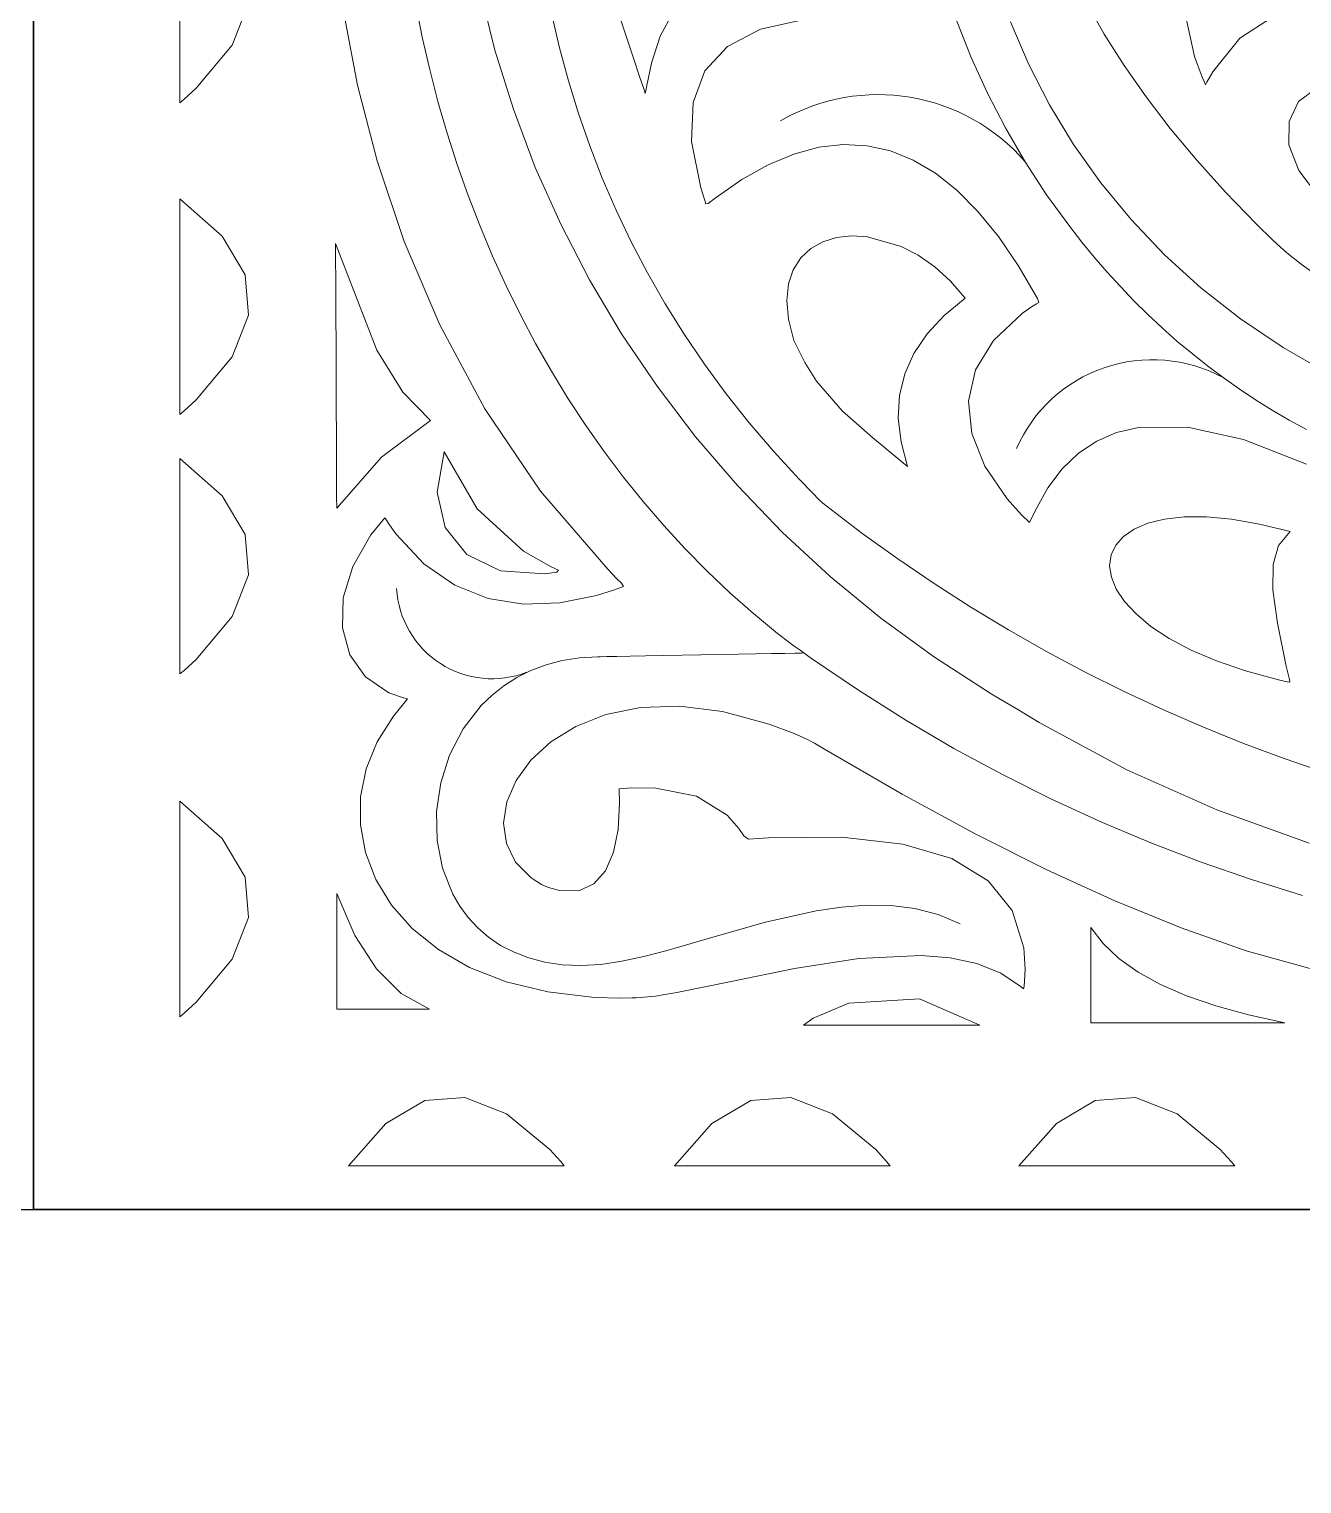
# Model space of a CAD drawing. Header units: inches. Extents: x 249 to 1192, y -18 to 440.
# Drawn here: x 621.9075 to 622.2738, y 264.5689 to 264.9878 of the extents above; entities that cross this region are included whole.
import ezdxf

# ---------------------------------------------------------------- set-up
doc = ezdxf.new("R2010")
doc.units = ezdxf.units.IN
doc.header["$MEASUREMENT"] = 0
doc.layers.add('KACA', color=141, linetype='Continuous', lineweight=30)
doc.layers.add('KOLOM', color=5, linetype='Continuous')

# ---------------------------------------------------------------- blocks, each defined once
blk = doc.blocks.new('GORGA')
blk.add_lwpolyline([(366.59218, 151.19092), (367.59218, 151.19092), (367.59218, 149.19092), (366.59218, 149.19092)], close=True)
blk.add_lwpolyline([(366.59218, 151.19092), (367.59218, 151.19092), (367.59218, 149.19092), (366.59218, 149.19092)], close=True)
at = {"lineweight": 9}
for points in [[(367.22501, 149.29643), (367.25159, 149.30601), (367.27753, 149.31758), (367.30272, 149.33117), (367.30889, 149.33489), (367.31234, 149.33698), (367.31654, 149.33947), (367.33282, 149.34995), (367.34828, 149.36123), (367.36291, 149.37326), (367.37669, 149.386), (367.38959, 149.3994), (367.40161, 149.41341), (367.41272, 149.42799), (367.42291, 149.44308), (367.43216, 149.45866), (367.44044, 149.47466), (367.44776, 149.49104), (367.45407, 149.50776), (367.45938, 149.52477), (367.46365, 149.54202)], [(367.21933, 149.43156), (367.23252, 149.43912), (367.2448, 149.44739), (367.25619, 149.45633), (367.26669, 149.46588), (367.27629, 149.47598), (367.28501, 149.48658), (367.29283, 149.49763), (367.29976, 149.50907), (367.3058, 149.52085), (367.31095, 149.53292)], [(367.22501, 149.29643), (367.25159, 149.30601), (367.27753, 149.31758), (367.30272, 149.33117), (367.30889, 149.33489), (367.31234, 149.33698), (367.31654, 149.33947), (367.33282, 149.34995), (367.34828, 149.36123), (367.36291, 149.37326), (367.37669, 149.386), (367.38959, 149.3994), (367.40161, 149.41341), (367.41272, 149.42799), (367.42291, 149.44308), (367.43216, 149.45866), (367.44044, 149.47466), (367.44776, 149.49104), (367.45407, 149.50776), (367.45938, 149.52477), (367.46365, 149.54202)], [(367.21933, 149.43156), (367.23252, 149.43912), (367.2448, 149.44739), (367.25619, 149.45633), (367.26669, 149.46588), (367.27629, 149.47598), (367.28501, 149.48658), (367.29283, 149.49763), (367.29976, 149.50907), (367.3058, 149.52085), (367.31095, 149.53292)], [(367.26052, 149.53441), (367.25803, 149.52299), (367.25582, 149.51705), (367.25517, 149.51555), (367.25483, 149.5148), (367.25443, 149.51552), (367.25278, 149.51851), (367.24498, 149.52822), (367.23546, 149.5344)], [(367.37038, 149.53365), (367.38294, 149.53079), (367.39245, 149.52584), (367.39893, 149.5188), (367.40236, 149.50967), (367.40276, 149.49845), (367.40012, 149.48515), (367.39898, 149.48149), (367.39867, 149.48056), (367.39796, 149.48064), (367.396, 149.48216), (367.3883, 149.48754), (367.38076, 149.49178), (367.37339, 149.49487), (367.36618, 149.49681), (367.35913, 149.49761), (367.35226, 149.49726), (367.34555, 149.49577), (367.339, 149.49313), (367.33262, 149.48935), (367.32641, 149.48442), (367.32036, 149.47835), (367.31448, 149.47113), (367.30876, 149.46276), (367.30321, 149.45325), (367.30282, 149.45216), (367.30354, 149.45172), (367.30492, 149.45083), (367.30754, 149.44901), (367.31591, 149.44121), (367.32104, 149.43273), (367.32307, 149.42374), (367.32214, 149.41444), (367.31839, 149.40501), (367.31198, 149.39562), (367.30781, 149.391), (367.30549, 149.38872), (367.30386, 149.39215), (367.30024, 149.39872), (367.29609, 149.40424), (367.2914, 149.40872), (367.28618, 149.41219), (367.28043, 149.41465), (367.27416, 149.41614), (367.26006, 149.41626), (367.24392, 149.41269), (367.22577, 149.40557)], [(367.5027, 149.53443), (367.49892, 149.51469), (367.49328, 149.49295), (367.48548, 149.46973), (367.47524, 149.44569), (367.46225, 149.4215), (367.44625, 149.39781), (367.42693, 149.37529), (367.42427, 149.37259), (367.42292, 149.37125), (367.42235, 149.37034), (367.42495, 149.36937), (367.43018, 149.36771), (367.4407, 149.3656), (367.45114, 149.36528), (367.46129, 149.36692), (367.47093, 149.37071), (367.47987, 149.37684), (367.48788, 149.38549), (367.48972, 149.38806), (367.49061, 149.38942), (367.49105, 149.39009), (367.49154, 149.38956), (367.49511, 149.38519), (367.50033, 149.37614), (367.50304, 149.36707), (367.50328, 149.35842), (367.50114, 149.35067), (367.49666, 149.34428), (367.48991, 149.3397), (367.4857, 149.33824), (367.48457, 149.33797), (367.48566, 149.33653), (367.48859, 149.33302), (367.49328, 149.32562), (367.49642, 149.31782), (367.49803, 149.3098), (367.4981, 149.30171), (367.49665, 149.29371), (367.49368, 149.28596), (367.48919, 149.27861), (367.48318, 149.27184), (367.47567, 149.26579), (367.46666, 149.26062), (367.45616, 149.2565), (367.44416, 149.25358), (367.43068, 149.25203), (367.42338, 149.25181), (367.41993, 149.25184), (367.41872, 149.25187), (367.41316, 149.2524), (367.40656, 149.25349), (367.39093, 149.25671), (367.37316, 149.26035), (367.35463, 149.2632), (367.33667, 149.26407), (367.32833, 149.26338), (367.32064, 149.26174), (367.31378, 149.25901), (367.3079, 149.25503), (367.30724, 149.25444), (367.30707, 149.25512), (367.30691, 149.25682), (367.30676, 149.26012), (367.30713, 149.26632), (367.31052, 149.27706), (367.31745, 149.28562), (367.32792, 149.29198), (367.34194, 149.29615), (367.3595, 149.29813), (367.3806, 149.29792), (367.38643, 149.29753), (367.38775, 149.29849), (367.38917, 149.30069), (367.39254, 149.30453), (367.40139, 149.30992), (367.41306, 149.31229), (367.41995, 149.31234), (367.42361, 149.31203), (367.42349, 149.30796), (367.42391, 149.30039), (367.42524, 149.2938), (367.42754, 149.28848), (367.43087, 149.28469), (367.43527, 149.2827), (367.4408, 149.28278), (367.44401, 149.28369), (367.44601, 149.28455), (367.44899, 149.28644), (367.45348, 149.29099), (367.45609, 149.29633), (367.45688, 149.3022), (367.45593, 149.30833), (367.4533, 149.31445), (367.44906, 149.32029), (367.4433, 149.32558), (367.43606, 149.33005), (367.42744, 149.33344), (367.41749, 149.33546), (367.40629, 149.33586), (367.39391, 149.33437), (367.38041, 149.33071), (367.37327, 149.32798), (367.36961, 149.32638), (367.36739, 149.32522), (367.36452, 149.3235), (367.34219, 149.31056), (367.32092, 149.29901), (367.30056, 149.28879), (367.28093, 149.27982), (367.26187, 149.27205), (367.24319, 149.26541), (367.20636, 149.25523)], [(367.26052, 149.53441), (367.25803, 149.52299), (367.25582, 149.51705), (367.25517, 149.51555), (367.25483, 149.5148), (367.25443, 149.51552), (367.25278, 149.51851), (367.24498, 149.52822), (367.23546, 149.5344)], [(367.37038, 149.53365), (367.38294, 149.53079), (367.39245, 149.52584), (367.39893, 149.5188), (367.40236, 149.50967), (367.40276, 149.49845), (367.40012, 149.48515), (367.39898, 149.48149), (367.39867, 149.48056), (367.39796, 149.48064), (367.396, 149.48216), (367.3883, 149.48754), (367.38076, 149.49178), (367.37339, 149.49487), (367.36618, 149.49681), (367.35913, 149.49761), (367.35226, 149.49726), (367.34555, 149.49577), (367.339, 149.49313), (367.33262, 149.48935), (367.32641, 149.48442), (367.32036, 149.47835), (367.31448, 149.47113), (367.30876, 149.46276), (367.30321, 149.45325), (367.30282, 149.45216), (367.30354, 149.45172), (367.30492, 149.45083), (367.30754, 149.44901), (367.31591, 149.44121), (367.32104, 149.43273), (367.32307, 149.42374), (367.32214, 149.41444), (367.31839, 149.40501), (367.31198, 149.39562), (367.30781, 149.391), (367.30549, 149.38872), (367.30386, 149.39215), (367.30024, 149.39872), (367.29609, 149.40424), (367.2914, 149.40872), (367.28618, 149.41219), (367.28043, 149.41465), (367.27416, 149.41614), (367.26006, 149.41626), (367.24392, 149.41269), (367.22577, 149.40557)], [(367.5027, 149.53443), (367.49892, 149.51469), (367.49328, 149.49295), (367.48548, 149.46973), (367.47524, 149.44569), (367.46225, 149.4215), (367.44625, 149.39781), (367.42693, 149.37529), (367.42427, 149.37259), (367.42292, 149.37125), (367.42235, 149.37034), (367.42495, 149.36937), (367.43018, 149.36771), (367.4407, 149.3656), (367.45114, 149.36528), (367.46129, 149.36692), (367.47093, 149.37071), (367.47987, 149.37684), (367.48788, 149.38549), (367.48972, 149.38806), (367.49061, 149.38942), (367.49105, 149.39009), (367.49154, 149.38956), (367.49511, 149.38519), (367.50033, 149.37614), (367.50304, 149.36707), (367.50328, 149.35842), (367.50114, 149.35067), (367.49666, 149.34428), (367.48991, 149.3397), (367.4857, 149.33824), (367.48457, 149.33797), (367.48566, 149.33653), (367.48859, 149.33302), (367.49328, 149.32562), (367.49642, 149.31782), (367.49803, 149.3098), (367.4981, 149.30171), (367.49665, 149.29371), (367.49368, 149.28596), (367.48919, 149.27861), (367.48318, 149.27184), (367.47567, 149.26579), (367.46666, 149.26062), (367.45616, 149.2565), (367.44416, 149.25358), (367.43068, 149.25203), (367.42338, 149.25181), (367.41993, 149.25184), (367.41872, 149.25187), (367.41316, 149.2524), (367.40656, 149.25349), (367.39093, 149.25671), (367.37316, 149.26035), (367.35463, 149.2632), (367.33667, 149.26407), (367.32833, 149.26338), (367.32064, 149.26174), (367.31378, 149.25901), (367.3079, 149.25503), (367.30724, 149.25444), (367.30707, 149.25512), (367.30691, 149.25682), (367.30676, 149.26012), (367.30713, 149.26632), (367.31052, 149.27706), (367.31745, 149.28562), (367.32792, 149.29198), (367.34194, 149.29615), (367.3595, 149.29813), (367.3806, 149.29792), (367.38643, 149.29753), (367.38775, 149.29849), (367.38917, 149.30069), (367.39254, 149.30453), (367.40139, 149.30992), (367.41306, 149.31229), (367.41995, 149.31234), (367.42361, 149.31203), (367.42349, 149.30796), (367.42391, 149.30039), (367.42524, 149.2938), (367.42754, 149.28848), (367.43087, 149.28469), (367.43527, 149.2827), (367.4408, 149.28278), (367.44401, 149.28369), (367.44601, 149.28455), (367.44899, 149.28644), (367.45348, 149.29099), (367.45609, 149.29633), (367.45688, 149.3022), (367.45593, 149.30833), (367.4533, 149.31445), (367.44906, 149.32029), (367.4433, 149.32558), (367.43606, 149.33005), (367.42744, 149.33344), (367.41749, 149.33546), (367.40629, 149.33586), (367.39391, 149.33437), (367.38041, 149.33071), (367.37327, 149.32798), (367.36961, 149.32638), (367.36739, 149.32522), (367.36452, 149.3235), (367.34219, 149.31056), (367.32092, 149.29901), (367.30056, 149.28879), (367.28093, 149.27982), (367.26187, 149.27205), (367.24319, 149.26541), (367.20636, 149.25523)], [(367.48216, 149.53794), (367.48029, 149.52854), (367.47816, 149.51921), (367.47577, 149.50998), (367.47312, 149.50084), (367.47022, 149.49182), (367.46707, 149.4829), (367.46368, 149.47412), (367.46004, 149.46546), (367.45615, 149.45694), (367.45203, 149.44857), (367.44767, 149.44035), (367.44308, 149.4323), (367.43826, 149.42442), (367.43321, 149.41672), (367.42794, 149.40921), (367.42244, 149.40189), (367.41673, 149.39478), (367.4108, 149.38788), (367.40466, 149.3812), (367.39831, 149.37474), (367.39175, 149.36853), (367.38498, 149.36255), (367.37802, 149.35683), (367.37446, 149.35407), (367.37401, 149.35373), (367.37324, 149.35316), (367.37157, 149.35197), (367.36824, 149.34959), (367.35477, 149.34044), (367.34112, 149.33182), (367.3273, 149.32373), (367.31332, 149.31616), (367.2992, 149.3091), (367.28495, 149.30256), (367.27059, 149.29652), (367.25613, 149.29099), (367.24159, 149.28595), (367.22697, 149.2814)], [(367.48216, 149.53794), (367.48029, 149.52854), (367.47816, 149.51921), (367.47577, 149.50998), (367.47312, 149.50084), (367.47022, 149.49182), (367.46707, 149.4829), (367.46368, 149.47412), (367.46004, 149.46546), (367.45615, 149.45694), (367.45203, 149.44857), (367.44767, 149.44035), (367.44308, 149.4323), (367.43826, 149.42442), (367.43321, 149.41672), (367.42794, 149.40921), (367.42244, 149.40189), (367.41673, 149.39478), (367.4108, 149.38788), (367.40466, 149.3812), (367.39831, 149.37474), (367.39175, 149.36853), (367.38498, 149.36255), (367.37802, 149.35683), (367.37446, 149.35407), (367.37401, 149.35373), (367.37324, 149.35316), (367.37157, 149.35197), (367.36824, 149.34959), (367.35477, 149.34044), (367.34112, 149.33182), (367.3273, 149.32373), (367.31332, 149.31616), (367.2992, 149.3091), (367.28495, 149.30256), (367.27059, 149.29652), (367.25613, 149.29099), (367.24159, 149.28595), (367.22697, 149.2814)], [(367.22575, 149.41552), (367.23074, 149.41824), (367.23564, 149.4211), (367.24045, 149.42409), (367.24516, 149.42723), (367.24978, 149.43049), (367.25431, 149.43388), (367.25874, 149.4374), (367.26307, 149.44103), (367.2673, 149.44478), (367.27142, 149.44864), (367.27545, 149.45261), (367.27936, 149.45669), (367.28318, 149.46087), (367.28688, 149.46514), (367.29047, 149.46951), (367.29395, 149.47397), (367.30058, 149.48314), (367.30673, 149.49262), (367.31241, 149.50239), (367.3176, 149.51242), (367.32229, 149.52266), (367.32646, 149.5331)], [(367.22575, 149.41552), (367.23074, 149.41824), (367.23564, 149.4211), (367.24045, 149.42409), (367.24516, 149.42723), (367.24978, 149.43049), (367.25431, 149.43388), (367.25874, 149.4374), (367.26307, 149.44103), (367.2673, 149.44478), (367.27142, 149.44864), (367.27545, 149.45261), (367.27936, 149.45669), (367.28318, 149.46087), (367.28688, 149.46514), (367.29047, 149.46951), (367.29395, 149.47397), (367.30058, 149.48314), (367.30673, 149.49262), (367.31241, 149.50239), (367.3176, 149.51242), (367.32229, 149.52266), (367.32646, 149.5331)], [(367.28902, 149.53833), (367.28399, 149.52939), (367.27831, 149.5204), (367.27198, 149.51135), (367.26501, 149.50226), (367.25738, 149.49312), (367.24911, 149.48393), (367.24018, 149.47469), (367.23548, 149.47005), (367.23436, 149.46898), (367.23341, 149.46812), (367.23146, 149.46644), (367.22734, 149.46316), (367.22294, 149.46)], [(367.44298, 149.53493), (367.44078, 149.52541), (367.43824, 149.51594), (367.43534, 149.50653), (367.43208, 149.49719), (367.42847, 149.48792), (367.42449, 149.47873), (367.42015, 149.46963), (367.41544, 149.46064), (367.41035, 149.45175), (367.40489, 149.44299), (367.39905, 149.43435), (367.39283, 149.42585), (367.38622, 149.41749), (367.37922, 149.40929), (367.37183, 149.40124), (367.36798, 149.39729), (367.36602, 149.39532), (367.36503, 149.39435), (367.3638, 149.39337), (367.35373, 149.38567), (367.34345, 149.37827), (367.333, 149.37116), (367.32237, 149.36434), (367.31157, 149.35783), (367.30062, 149.35161), (367.28953, 149.3457), (367.2783, 149.34009), (367.26694, 149.3348), (367.25547, 149.32981), (367.2439, 149.32514), (367.23223, 149.32079), (367.22048, 149.31676)], [(367.28902, 149.53833), (367.28399, 149.52939), (367.27831, 149.5204), (367.27198, 149.51135), (367.26501, 149.50226), (367.25738, 149.49312), (367.24911, 149.48393), (367.24018, 149.47469), (367.23548, 149.47005), (367.23436, 149.46898), (367.23341, 149.46812), (367.23146, 149.46644), (367.22734, 149.46316), (367.22294, 149.46)], [(367.44298, 149.53493), (367.44078, 149.52541), (367.43824, 149.51594), (367.43534, 149.50653), (367.43208, 149.49719), (367.42847, 149.48792), (367.42449, 149.47873), (367.42015, 149.46963), (367.41544, 149.46064), (367.41035, 149.45175), (367.40489, 149.44299), (367.39905, 149.43435), (367.39283, 149.42585), (367.38622, 149.41749), (367.37922, 149.40929), (367.37183, 149.40124), (367.36798, 149.39729), (367.36602, 149.39532), (367.36503, 149.39435), (367.3638, 149.39337), (367.35373, 149.38567), (367.34345, 149.37827), (367.333, 149.37116), (367.32237, 149.36434), (367.31157, 149.35783), (367.30062, 149.35161), (367.28953, 149.3457), (367.2783, 149.34009), (367.26694, 149.3348), (367.25547, 149.32981), (367.2439, 149.32514), (367.23223, 149.32079), (367.22048, 149.31676)], [(367.42328, 149.53369), (367.42136, 149.52796), (367.41943, 149.52223), (367.41776, 149.51722), (367.41657, 149.51369), (367.41624, 149.51269), (367.41612, 149.51234), (367.41436, 149.52105), (367.41178, 149.52877), (367.40828, 149.53536)], [(367.42328, 149.53369), (367.42136, 149.52796), (367.41943, 149.52223), (367.41776, 149.51722), (367.41657, 149.51369), (367.41624, 149.51269), (367.41612, 149.51234), (367.41436, 149.52105), (367.41178, 149.52877), (367.40828, 149.53536)], [(367.32544, 149.27317), (367.33185, 149.27588), (367.33852, 149.27761), (367.34541, 149.27847), (367.35246, 149.27857), (367.35965, 149.27803), (367.36691, 149.27696), (367.38153, 149.27364), (367.39595, 149.26952), (367.40985, 149.26548), (367.41649, 149.26376), (367.42286, 149.2624), (367.42893, 149.2615), (367.43465, 149.26118), (367.44003, 149.26143), (367.44503, 149.26217), (367.44964, 149.26337), (367.45388, 149.26499), (367.45774, 149.26699), (367.46123, 149.26936), (367.46435, 149.27204), (367.4671, 149.27502), (367.46949, 149.27826), (367.47152, 149.28173), (367.47449, 149.28922), (367.47605, 149.29723), (367.47621, 149.30551), (367.475, 149.31379), (367.47243, 149.32181), (367.46853, 149.32932), (367.46332, 149.33606), (367.46022, 149.33905), (367.45681, 149.34176), (367.45308, 149.34415), (367.44903, 149.34618), (367.44468, 149.34782), (367.44001, 149.34904), (367.43503, 149.34981), (367.42975, 149.3501), (367.42909, 149.35011), (367.42721, 149.35014), (367.42428, 149.3502), (367.42049, 149.35027), (367.41601, 149.35035), (367.411, 149.35044), (367.40012, 149.35064), (367.38924, 149.35085), (367.38424, 149.35094), (367.37975, 149.35102), (367.37596, 149.35109), (367.37304, 149.35114), (367.37116, 149.35118), (367.37049, 149.35119)], [(367.32544, 149.27317), (367.33185, 149.27588), (367.33852, 149.27761), (367.34541, 149.27847), (367.35246, 149.27857), (367.35965, 149.27803), (367.36691, 149.27696), (367.38153, 149.27364), (367.39595, 149.26952), (367.40985, 149.26548), (367.41649, 149.26376), (367.42286, 149.2624), (367.42893, 149.2615), (367.43465, 149.26118), (367.44003, 149.26143), (367.44503, 149.26217), (367.44964, 149.26337), (367.45388, 149.26499), (367.45774, 149.26699), (367.46123, 149.26936), (367.46435, 149.27204), (367.4671, 149.27502), (367.46949, 149.27826), (367.47152, 149.28173), (367.47449, 149.28922), (367.47605, 149.29723), (367.47621, 149.30551), (367.475, 149.31379), (367.47243, 149.32181), (367.46853, 149.32932), (367.46332, 149.33606), (367.46022, 149.33905), (367.45681, 149.34176), (367.45308, 149.34415), (367.44903, 149.34618), (367.44468, 149.34782), (367.44001, 149.34904), (367.43503, 149.34981), (367.42975, 149.3501), (367.42909, 149.35011), (367.42721, 149.35014), (367.42428, 149.3502), (367.42049, 149.35027), (367.41601, 149.35035), (367.411, 149.35044), (367.40012, 149.35064), (367.38924, 149.35085), (367.38424, 149.35094), (367.37975, 149.35102), (367.37596, 149.35109), (367.37304, 149.35114), (367.37116, 149.35118), (367.37049, 149.35119)]]:
    blk.add_lwpolyline(points, dxfattribs=at)
for points in [[(367.55009, 149.57171), (367.53787, 149.56095), (367.53129, 149.54978), (367.53036, 149.5382), (367.53505, 149.52621), (367.54539, 149.51381), (367.54885, 149.51065), (367.55009, 149.50963), (367.55009, 149.51029), (367.55009, 149.5193), (367.55009, 149.55205), (367.55009, 149.56598), (367.55009, 149.57171)], [(367.55009, 149.57171), (367.53787, 149.56095), (367.53129, 149.54978), (367.53036, 149.5382), (367.53505, 149.52621), (367.54539, 149.51381), (367.54885, 149.51065), (367.55009, 149.50963), (367.55009, 149.51029), (367.55009, 149.5193), (367.55009, 149.55205), (367.55009, 149.56598), (367.55009, 149.57171)], [(367.19116, 149.51169), (367.19792, 149.51398), (367.20409, 149.51543), (367.21461, 149.51605), (367.22262, 149.51407), (367.22805, 149.50998), (367.23081, 149.50428), (367.23083, 149.4975), (367.22801, 149.49012), (367.22229, 149.48266), (367.21358, 149.47562), (367.20179, 149.4695), (367.19472, 149.46694), (367.19283, 149.46637), (367.19228, 149.46637), (367.19258, 149.46694), (367.19368, 149.4692), (367.19692, 149.47812), (367.19829, 149.48683), (367.19778, 149.49533), (367.19541, 149.50361), (367.19116, 149.51169)], [(367.19116, 149.51169), (367.19792, 149.51398), (367.20409, 149.51543), (367.21461, 149.51605), (367.22262, 149.51407), (367.22805, 149.50998), (367.23081, 149.50428), (367.23083, 149.4975), (367.22801, 149.49012), (367.22229, 149.48266), (367.21358, 149.47562), (367.20179, 149.4695), (367.19472, 149.46694), (367.19283, 149.46637), (367.19228, 149.46637), (367.19258, 149.46694), (367.19368, 149.4692), (367.19692, 149.47812), (367.19829, 149.48683), (367.19778, 149.49533), (367.19541, 149.50361), (367.19116, 149.51169)], [(367.55009, 149.48199), (367.53787, 149.47123), (367.53129, 149.46006), (367.53036, 149.44848), (367.53505, 149.43649), (367.54539, 149.42409), (367.54885, 149.42093), (367.55009, 149.41991), (367.55009, 149.42056), (367.55009, 149.42957), (367.55009, 149.46233), (367.55009, 149.47625), (367.55009, 149.48199)], [(367.55009, 149.48199), (367.53787, 149.47123), (367.53129, 149.46006), (367.53036, 149.44848), (367.53505, 149.43649), (367.54539, 149.42409), (367.54885, 149.42093), (367.55009, 149.41991), (367.55009, 149.42056), (367.55009, 149.42957), (367.55009, 149.46233), (367.55009, 149.47625), (367.55009, 149.48199)], [(367.32403, 149.45337), (367.32825, 149.4583), (367.33278, 149.46242), (367.33754, 149.46575), (367.34241, 149.46829), (367.3521, 149.47107), (367.35672, 149.47132), (367.36106, 149.47082), (367.365, 149.46958), (367.36846, 149.46763), (367.37134, 149.46495), (367.37352, 149.46157), (367.37491, 149.45749), (367.37541, 149.45272), (367.37492, 149.44728), (367.37333, 149.44117), (367.37018, 149.43485), (367.36681, 149.42951), (367.35935, 149.42084), (367.35068, 149.41326), (367.34059, 149.40488), (367.3425, 149.412), (367.34328, 149.41882), (367.34291, 149.42534), (367.34141, 149.43155), (367.33878, 149.43746), (367.335, 149.44307), (367.33008, 149.44837), (367.32403, 149.45337)], [(367.32403, 149.45337), (367.32825, 149.4583), (367.33278, 149.46242), (367.33754, 149.46575), (367.34241, 149.46829), (367.3521, 149.47107), (367.35672, 149.47132), (367.36106, 149.47082), (367.365, 149.46958), (367.36846, 149.46763), (367.37134, 149.46495), (367.37352, 149.46157), (367.37491, 149.45749), (367.37541, 149.45272), (367.37492, 149.44728), (367.37333, 149.44117), (367.37018, 149.43485), (367.36681, 149.42951), (367.35935, 149.42084), (367.35068, 149.41326), (367.34059, 149.40488), (367.3425, 149.412), (367.34328, 149.41882), (367.34291, 149.42534), (367.34141, 149.43155), (367.33878, 149.43746), (367.335, 149.44307), (367.33008, 149.44837), (367.32403, 149.45337)], [(367.50528, 149.46911), (367.49338, 149.43835), (367.48585, 149.42628), (367.47789, 149.41817), (367.49206, 149.40762), (367.50493, 149.39288), (367.50494, 149.39616), (367.50498, 149.40479), (367.5051, 149.431), (367.50522, 149.4572), (367.50526, 149.46583), (367.50528, 149.46911)], [(367.50528, 149.46911), (367.49338, 149.43835), (367.48585, 149.42628), (367.47789, 149.41817), (367.49206, 149.40762), (367.50493, 149.39288), (367.50494, 149.39616), (367.50498, 149.40479), (367.5051, 149.431), (367.50522, 149.4572), (367.50526, 149.46583), (367.50528, 149.46911)], [(367.47404, 149.40908), (367.47604, 149.39748), (367.47369, 149.38737), (367.46745, 149.37954), (367.45778, 149.3748), (367.44514, 149.37396), (367.44157, 149.37446), (367.44107, 149.375), (367.44321, 149.37596), (367.4512, 149.38048), (367.46445, 149.39267), (367.47404, 149.40908)], [(367.47404, 149.40908), (367.47604, 149.39748), (367.47369, 149.38737), (367.46745, 149.37954), (367.45778, 149.3748), (367.44514, 149.37396), (367.44157, 149.37446), (367.44107, 149.375), (367.44321, 149.37596), (367.4512, 149.38048), (367.46445, 149.39267), (367.47404, 149.40908)], [(367.55009, 149.40722), (367.53787, 149.39646), (367.53129, 149.38529), (367.53036, 149.37371), (367.53505, 149.36172), (367.54539, 149.34932), (367.54885, 149.34616), (367.55009, 149.34514), (367.55009, 149.34579), (367.55009, 149.3548), (367.55009, 149.38756), (367.55009, 149.40149), (367.55009, 149.40722)], [(367.55009, 149.40722), (367.53787, 149.39646), (367.53129, 149.38529), (367.53036, 149.37371), (367.53505, 149.36172), (367.54539, 149.34932), (367.54885, 149.34616), (367.55009, 149.34514), (367.55009, 149.34579), (367.55009, 149.3548), (367.55009, 149.38756), (367.55009, 149.40149), (367.55009, 149.40722)], [(367.23052, 149.38614), (367.23931, 149.38833), (367.24733, 149.38972), (367.25456, 149.39039), (367.261, 149.39038), (367.26662, 149.38976), (367.27142, 149.38857), (367.27537, 149.38689), (367.27846, 149.38477), (367.28068, 149.38226), (367.28202, 149.37943), (367.28245, 149.37633), (367.28196, 149.37302), (367.28055, 149.36956), (367.27818, 149.36601), (367.27486, 149.36242), (367.27056, 149.35886), (367.26527, 149.35538), (367.25897, 149.35204), (367.25165, 149.3489), (367.2433, 149.34602), (367.23389, 149.34345), (367.23137, 149.34287), (367.23054, 149.34275), (367.23059, 149.34298), (367.2308, 149.3439), (367.2316, 149.34744), (367.23412, 149.35973), (367.23544, 149.36934), (367.23539, 149.37667), (367.2338, 149.38214), (367.23052, 149.38614)], [(367.23052, 149.38614), (367.23931, 149.38833), (367.24733, 149.38972), (367.25456, 149.39039), (367.261, 149.39038), (367.26662, 149.38976), (367.27142, 149.38857), (367.27537, 149.38689), (367.27846, 149.38477), (367.28068, 149.38226), (367.28202, 149.37943), (367.28245, 149.37633), (367.28196, 149.37302), (367.28055, 149.36956), (367.27818, 149.36601), (367.27486, 149.36242), (367.27056, 149.35886), (367.26527, 149.35538), (367.25897, 149.35204), (367.25165, 149.3489), (367.2433, 149.34602), (367.23389, 149.34345), (367.23137, 149.34287), (367.23054, 149.34275), (367.23059, 149.34298), (367.2308, 149.3439), (367.2316, 149.34744), (367.23412, 149.35973), (367.23544, 149.36934), (367.23539, 149.37667), (367.2338, 149.38214), (367.23052, 149.38614)], [(367.55009, 149.30852), (367.53787, 149.29776), (367.53129, 149.28659), (367.53036, 149.27501), (367.53505, 149.26302), (367.54539, 149.25062), (367.54885, 149.24746), (367.55009, 149.24645), (367.55009, 149.2471), (367.55009, 149.25611), (367.55009, 149.28887), (367.55009, 149.30279), (367.55009, 149.30852)], [(367.55009, 149.30852), (367.53787, 149.29776), (367.53129, 149.28659), (367.53036, 149.27501), (367.53505, 149.26302), (367.54539, 149.25062), (367.54885, 149.24746), (367.55009, 149.24645), (367.55009, 149.2471), (367.55009, 149.25611), (367.55009, 149.28887), (367.55009, 149.30279), (367.55009, 149.30852)], [(367.47824, 149.24858), (367.47938, 149.24858), (367.48241, 149.24858), (367.49158, 149.24858), (367.50076, 149.24858), (367.50378, 149.24858), (367.50493, 149.24858), (367.50493, 149.25002), (367.50493, 149.25379), (367.50493, 149.26525), (367.50493, 149.27671), (367.50493, 149.28049), (367.50493, 149.28192), (367.49968, 149.26984), (367.49348, 149.26026), (367.48633, 149.25317), (367.47824, 149.24858)], [(367.47824, 149.24858), (367.47938, 149.24858), (367.48241, 149.24858), (367.49158, 149.24858), (367.50076, 149.24858), (367.50378, 149.24858), (367.50493, 149.24858), (367.50493, 149.25002), (367.50493, 149.25379), (367.50493, 149.26525), (367.50493, 149.27671), (367.50493, 149.28049), (367.50493, 149.28192), (367.49968, 149.26984), (367.49348, 149.26026), (367.48633, 149.25317), (367.47824, 149.24858)], [(367.2879, 149.27212), (367.2879, 149.27095), (367.2879, 149.26784), (367.2879, 149.25843), (367.2879, 149.24901), (367.2879, 149.24591), (367.2879, 149.24473), (367.28727, 149.24473), (367.2855, 149.24473), (367.27918, 149.24473), (367.27024, 149.24473), (367.25999, 149.24473), (367.24974, 149.24473), (367.24079, 149.24473), (367.23447, 149.24473), (367.2327, 149.24473), (367.23207, 149.24473), (367.24246, 149.24698), (367.25188, 149.24956), (367.26032, 149.25247), (367.26778, 149.25573), (367.27428, 149.25932), (367.27979, 149.26325), (367.28433, 149.26752), (367.2879, 149.27212)], [(367.2879, 149.27212), (367.2879, 149.27095), (367.2879, 149.26784), (367.2879, 149.25843), (367.2879, 149.24901), (367.2879, 149.24591), (367.2879, 149.24473), (367.28727, 149.24473), (367.2855, 149.24473), (367.27918, 149.24473), (367.27024, 149.24473), (367.25999, 149.24473), (367.24974, 149.24473), (367.24079, 149.24473), (367.23447, 149.24473), (367.2327, 149.24473), (367.23207, 149.24473), (367.24246, 149.24698), (367.25188, 149.24956), (367.26032, 149.25247), (367.26778, 149.25573), (367.27428, 149.25932), (367.27979, 149.26325), (367.28433, 149.26752), (367.2879, 149.27212)], [(367.31984, 149.24403), (367.33722, 149.25159), (367.35754, 149.25035), (367.36779, 149.24605), (367.37055, 149.24403), (367.36311, 149.24403), (367.33607, 149.24403), (367.32457, 149.24403), (367.31984, 149.24403)], [(367.31984, 149.24403), (367.33722, 149.25159), (367.35754, 149.25035), (367.36779, 149.24605), (367.37055, 149.24403), (367.36311, 149.24403), (367.33607, 149.24403), (367.32457, 149.24403), (367.31984, 149.24403)], [(367.30854, 149.2035), (367.29778, 149.21571), (367.2866, 149.22229), (367.27502, 149.22323), (367.26304, 149.21853), (367.25064, 149.20819), (367.24747, 149.20473), (367.24646, 149.2035), (367.24711, 149.2035), (367.25612, 149.2035), (367.28888, 149.2035), (367.3028, 149.2035), (367.30854, 149.2035)], [(367.30854, 149.2035), (367.29778, 149.21571), (367.2866, 149.22229), (367.27502, 149.22323), (367.26304, 149.21853), (367.25064, 149.20819), (367.24747, 149.20473), (367.24646, 149.2035), (367.24711, 149.2035), (367.25612, 149.2035), (367.28888, 149.2035), (367.3028, 149.2035), (367.30854, 149.2035)], [(367.40769, 149.2035), (367.39693, 149.21571), (367.38576, 149.22229), (367.37418, 149.22323), (367.36219, 149.21853), (367.34979, 149.20819), (367.34663, 149.20473), (367.34561, 149.2035), (367.34627, 149.2035), (367.35527, 149.2035), (367.38803, 149.2035), (367.40196, 149.2035), (367.40769, 149.2035)], [(367.40769, 149.2035), (367.39693, 149.21571), (367.38576, 149.22229), (367.37418, 149.22323), (367.36219, 149.21853), (367.34979, 149.20819), (367.34663, 149.20473), (367.34561, 149.2035), (367.34627, 149.2035), (367.35527, 149.2035), (367.38803, 149.2035), (367.40196, 149.2035), (367.40769, 149.2035)], [(367.50152, 149.2035), (367.49075, 149.21571), (367.47958, 149.22229), (367.468, 149.22323), (367.45601, 149.21853), (367.44362, 149.20819), (367.44045, 149.20473), (367.43944, 149.2035), (367.44009, 149.2035), (367.4491, 149.2035), (367.48186, 149.2035), (367.49578, 149.2035), (367.50152, 149.2035)], [(367.50152, 149.2035), (367.49075, 149.21571), (367.47958, 149.22229), (367.468, 149.22323), (367.45601, 149.21853), (367.44362, 149.20819), (367.44045, 149.20473), (367.43944, 149.2035), (367.44009, 149.2035), (367.4491, 149.2035), (367.48186, 149.2035), (367.49578, 149.2035), (367.50152, 149.2035)]]:
    blk.add_lwpolyline(points, close=True, dxfattribs=at)
for points in [[(367.3772, 149.50442, 0.36035), (367.30673, 149.49262)], [(367.3772, 149.50442, 0.36035), (367.30673, 149.49262)], [(367.30927, 149.41007, 0.438897), (367.24978, 149.43049)], [(367.30927, 149.41007, 0.438897), (367.24978, 149.43049)], [(367.48768, 149.36979, -0.510528), (367.45018, 149.34565)], [(367.48768, 149.36979, -0.510528), (367.45018, 149.34565)]]:
    blk.add_lwpolyline(points, format="xyb", dxfattribs=at)
blk = doc.blocks.new('tampak depan')
at = {"layer": 'KOLOM'}
for points in [[(708.59869, 341.47691), (707.59869, 341.47691), (707.59869, 339.47691), (708.59869, 339.47691)], [(707.54869, 339.47691), (708.64869, 339.47691), (708.64869, 339.37691), (707.54869, 339.37691)]]:
    blk.add_lwpolyline(points, close=True, dxfattribs=at)
at = {"layer": 'KACA', "xscale": -1}
blk.add_blockref('GORGA', (1075.19087, 190.286), dxfattribs=at)

msp = doc.modelspace()

# ---------------------------------------------------------------- block references
at = {"layer": 'KOLOM'}
msp.add_blockref('tampak depan', (-85.68993, -74.82902), dxfattribs=at)

doc.saveas('drawing.dxf')
